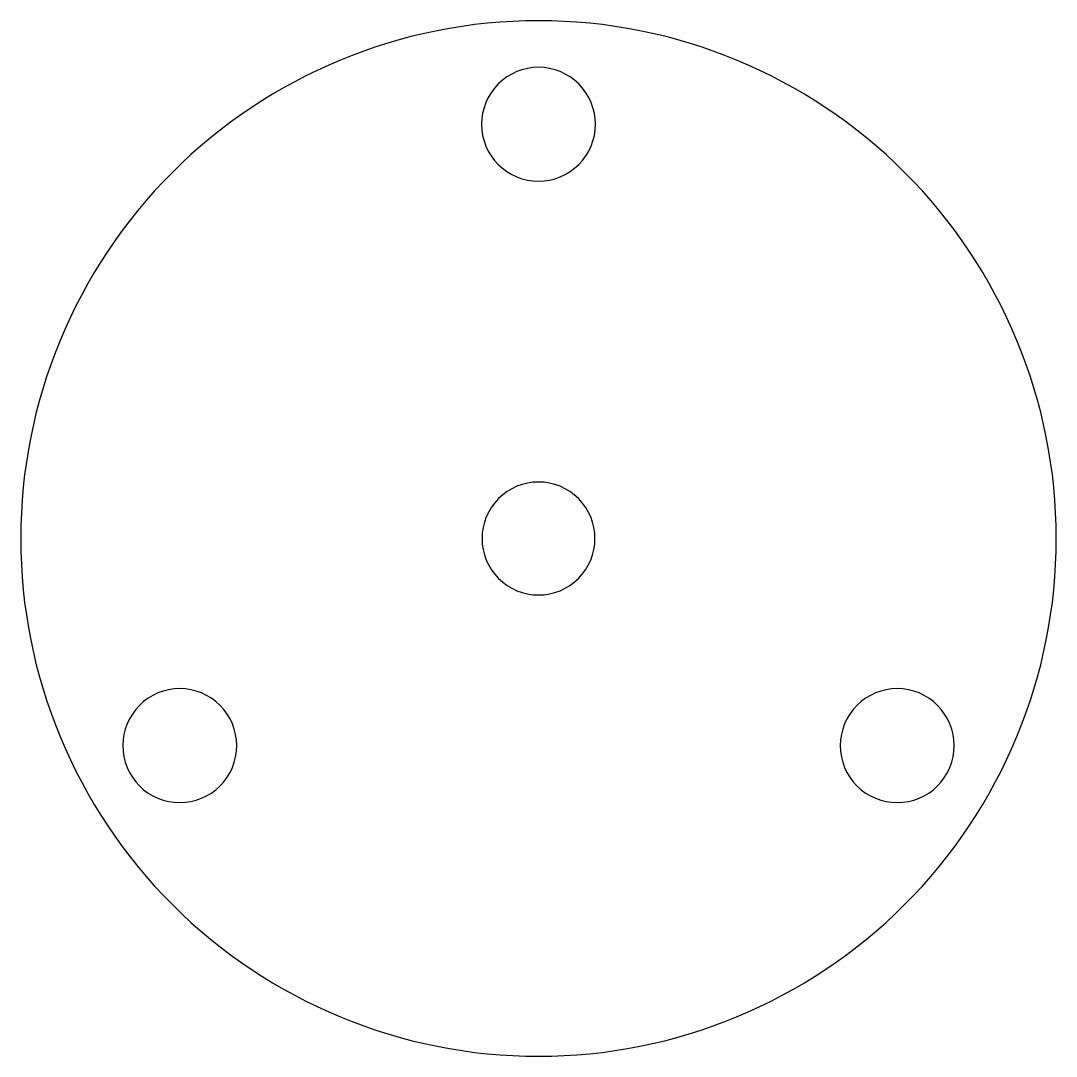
# Model space of a CAD drawing. Extents: x -27.5 to 27.5, y -27.5 to 27.5.
import ezdxf

# ---------------------------------------------------------------- set-up
doc = ezdxf.new("R2010")
doc.units = 0
doc.layers.add('LAYER_1', color=18, linetype='CONTINUOUS')

msp = doc.modelspace()

# ---------------------------------------------------------------- linework, layer by layer
at = {"layer": 'LAYER_1'}
for points in [[(0, 27.5, 0.414214), (-27.5, 0, 0.414214), (0, -27.5, 0.414214), (27.5, 0, 0.414214)], [(0, 25.025, 0.414214), (-3.025, 22, 0.414214), (0, 18.975, 0.414214), (3.025, 22, 0.414214)], [(0, 3, 0.414214), (-3, 0, 0.414214), (0, -3, 0.414214), (3, 0, 0.414214)], [(-19.053, -7.975, 0.414214), (-22.078, -11, 0.414214), (-19.053, -14.025, 0.414214), (-16.028, -11, 0.414214)], [(19.053, -7.975, 0.414214), (16.028, -11, 0.414214), (19.053, -14.025, 0.414214), (22.078, -11, 0.414214)]]:
    msp.add_lwpolyline(points, format="xyb", close=True, dxfattribs=at)

doc.saveas('drawing.dxf')
